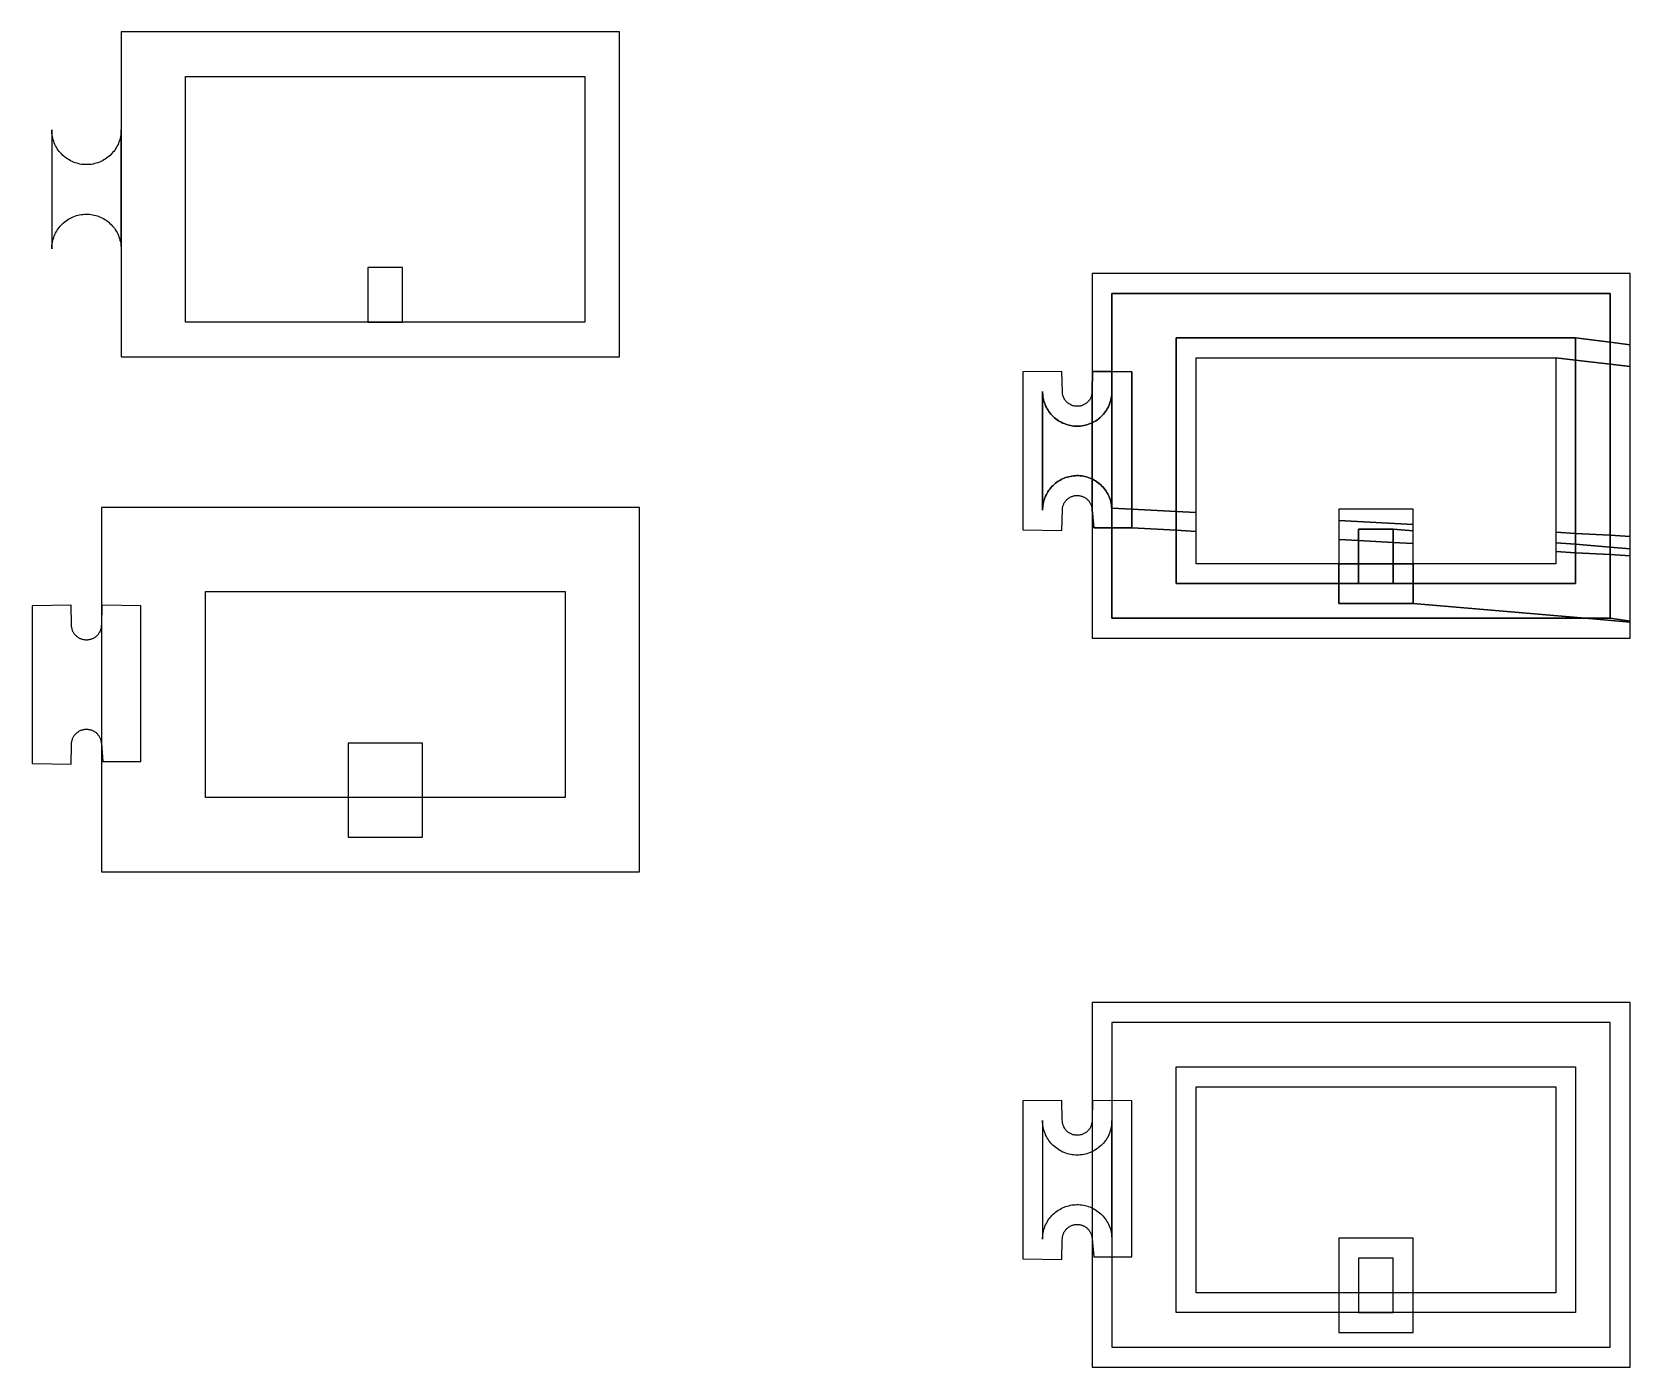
# Model space of a CAD drawing. Extents: x -591 to 1624, y -14 to 308.
# Drawn here: x -591.1 to -429.8, y -14.1 to 120.7 of the extents above; entities that cross this region are included whole.
import ezdxf

# ---------------------------------------------------------------- set-up
doc = ezdxf.new("R2010")
doc.units = 0
doc.layers.add('Default', color=7, linetype='Continuous')

msp = doc.modelspace()

# ---------------------------------------------------------------- linework, layer by layer
at = {"layer": 'Default'}
for p, q in [((-429.79, 96.3), (-484.09, 96.3)), ((-484.09, 96.3), (-484.09, 84.42)), ((-429.79, 89.11), (-429.79, 96.3)), ((-482.09, 86.4), (-482.09, 94.3)), ((-482.09, 94.3), (-431.79, 94.3)), ((-431.79, 94.3), (-482.09, 94.3)), ((-482.09, 94.3), (-482.09, 86.4)), ((-431.79, 94.3), (-431.79, 89.36)), ((-431.79, 89.36), (-431.79, 94.3)), ((-475.59, 72.28), (-475.59, 89.8)), ((-475.59, 89.8), (-435.29, 89.8)), ((-435.29, 89.8), (-475.59, 89.8)), ((-475.59, 89.8), (-475.59, 72.28)), ((-431.79, 89.36), (-435.29, 89.8)), ((-435.29, 89.8), (-435.29, 87.56)), ((-435.29, 89.8), (-431.79, 89.36)), ((-435.29, 87.56), (-435.29, 89.8)), ((-431.79, 89.36), (-429.79, 89.11)), ((-429.79, 89.11), (-431.79, 89.36)), ((-431.79, 89.36), (-431.79, 87.14)), ((-431.79, 87.14), (-431.79, 89.36)), ((-429.79, 86.91), (-429.79, 89.11)), ((-473.59, 72.17), (-473.59, 87.8)), ((-473.59, 87.8), (-437.29, 87.8)), ((-435.29, 87.56), (-437.29, 87.8)), ((-437.29, 87.8), (-437.29, 70.18)), ((-437.29, 87.8), (-435.29, 87.56)), ((-435.29, 87.56), (-431.79, 87.14)), ((-431.79, 87.14), (-435.29, 87.56)), ((-435.29, 87.56), (-435.29, 70.07)), ((-435.29, 70.07), (-435.29, 87.56)), ((-429.79, 86.91), (-431.79, 87.14)), ((-431.79, 87.14), (-431.79, 69.88)), ((-431.79, 87.14), (-429.79, 86.91)), ((-431.79, 69.88), (-431.79, 87.14)), ((-487.14, 86.42), (-491.09, 86.37)), ((-491.09, 86.37), (-491.09, 70.42)), ((-487.09, 84.33), (-487.14, 86.42)), ((-484.09, 84.42), (-484.05, 86.42)), ((-484.05, 86.42), (-484.09, 84.42)), ((-484.05, 86.42), (-482.09, 86.4)), ((-482.09, 86.4), (-484.05, 86.42)), ((-482.09, 84.4), (-482.09, 86.4)), ((-482.09, 86.4), (-480.09, 86.37)), ((-480.09, 86.37), (-482.09, 86.4)), ((-482.09, 86.4), (-482.09, 84.4)), ((-480.09, 86.37), (-480.09, 72.52)), ((-480.09, 72.52), (-480.09, 86.37)), ((-429.79, 69.77), (-429.79, 86.91)), ((-489.09, 72.4), (-489.09, 84.4)), ((-489.09, 84.4), (-489.09, 84.23)), ((-489.09, 84.23), (-489.09, 84.4)), ((-489.09, 84.4), (-489.09, 72.4)), ((-489.09, 84.23), (-489.08, 84.07)), ((-489.08, 84.07), (-489.09, 84.23)), ((-489.08, 84.07), (-489.06, 83.9)), ((-489.06, 83.9), (-489.08, 84.07)), ((-489.06, 83.9), (-489.03, 83.74)), ((-489.03, 83.74), (-489.06, 83.9)), ((-487.09, 84.26), (-487.09, 84.33)), ((-487.08, 84.18), (-487.09, 84.26)), ((-487.07, 84.11), (-487.08, 84.18)), ((-487.05, 84.04), (-487.07, 84.11)), ((-487.03, 83.98), (-487.05, 84.04)), ((-487.01, 83.91), (-487.03, 83.98)), ((-486.99, 83.84), (-487.01, 83.91)), ((-484.18, 83.91), (-484.2, 83.84)), ((-484.16, 83.98), (-484.18, 83.91)), ((-484.14, 84.04), (-484.16, 83.98)), ((-484.12, 84.11), (-484.14, 84.04)), ((-484.11, 84.18), (-484.12, 84.11)), ((-484.1, 84.26), (-484.11, 84.18)), ((-484.09, 84.42), (-484.1, 84.33)), ((-484.1, 84.33), (-484.1, 84.26)), ((-484.09, 84.42), (-484.09, 81.24)), ((-484.09, 81.24), (-484.09, 84.42)), ((-482.16, 83.74), (-482.13, 83.9)), ((-482.13, 83.9), (-482.16, 83.74)), ((-482.13, 83.9), (-482.11, 84.07)), ((-482.11, 84.07), (-482.13, 83.9)), ((-482.11, 84.07), (-482.1, 84.23)), ((-482.1, 84.23), (-482.11, 84.07)), ((-482.1, 84.23), (-482.09, 84.4)), ((-482.09, 84.4), (-482.1, 84.23)), ((-482.09, 84.4), (-482.09, 72.63)), ((-482.09, 72.63), (-482.09, 84.4)), ((-489.03, 83.74), (-489, 83.57)), ((-489, 83.57), (-489.03, 83.74)), ((-489, 83.57), (-488.95, 83.41)), ((-488.95, 83.41), (-489, 83.57)), ((-488.95, 83.41), (-488.9, 83.25)), ((-488.9, 83.25), (-488.95, 83.41)), ((-488.9, 83.25), (-488.84, 83.1)), ((-488.84, 83.1), (-488.9, 83.25)), ((-488.84, 83.1), (-488.78, 82.94)), ((-488.78, 82.94), (-488.84, 83.1)), ((-488.78, 82.94), (-488.71, 82.79)), ((-488.71, 82.79), (-488.78, 82.94)), ((-488.71, 82.79), (-488.63, 82.65)), ((-488.63, 82.65), (-488.71, 82.79)), ((-488.63, 82.65), (-488.54, 82.51)), ((-488.54, 82.51), (-488.63, 82.65)), ((-488.54, 82.51), (-488.45, 82.37)), ((-488.45, 82.37), (-488.54, 82.51)), ((-488.45, 82.37), (-488.35, 82.23)), ((-488.35, 82.23), (-488.45, 82.37)), ((-486.96, 83.77), (-486.99, 83.84)), ((-486.93, 83.71), (-486.96, 83.77)), ((-486.89, 83.65), (-486.93, 83.71)), ((-486.86, 83.59), (-486.89, 83.65)), ((-486.82, 83.53), (-486.86, 83.59)), ((-486.77, 83.47), (-486.82, 83.53)), ((-486.73, 83.42), (-486.77, 83.47)), ((-486.68, 83.36), (-486.73, 83.42)), ((-486.63, 83.31), (-486.68, 83.36)), ((-486.58, 83.26), (-486.63, 83.31)), ((-486.52, 83.22), (-486.58, 83.26)), ((-486.46, 83.18), (-486.52, 83.22)), ((-486.41, 83.14), (-486.46, 83.18)), ((-486.34, 83.1), (-486.41, 83.14)), ((-486.28, 83.07), (-486.34, 83.1)), ((-486.22, 83.03), (-486.28, 83.07)), ((-486.15, 83.01), (-486.22, 83.03)), ((-486.09, 82.98), (-486.15, 83.01)), ((-486.02, 82.96), (-486.09, 82.98)), ((-485.95, 82.94), (-486.02, 82.96)), ((-485.88, 82.93), (-485.95, 82.94)), ((-485.81, 82.91), (-485.88, 82.93)), ((-485.74, 82.91), (-485.81, 82.91)), ((-485.67, 82.9), (-485.74, 82.91)), ((-485.59, 82.9), (-485.67, 82.9)), ((-485.52, 82.9), (-485.59, 82.9)), ((-485.45, 82.91), (-485.52, 82.9)), ((-485.38, 82.91), (-485.45, 82.91)), ((-485.31, 82.93), (-485.38, 82.91)), ((-485.24, 82.94), (-485.31, 82.93)), ((-485.17, 82.96), (-485.24, 82.94)), ((-485.1, 82.98), (-485.17, 82.96)), ((-485.04, 83.01), (-485.1, 82.98)), ((-484.97, 83.03), (-485.04, 83.01)), ((-484.91, 83.07), (-484.97, 83.03)), ((-484.84, 83.1), (-484.91, 83.07)), ((-484.78, 83.14), (-484.84, 83.1)), ((-484.72, 83.18), (-484.78, 83.14)), ((-484.67, 83.22), (-484.72, 83.18)), ((-484.61, 83.26), (-484.67, 83.22)), ((-484.56, 83.31), (-484.61, 83.26)), ((-484.51, 83.36), (-484.56, 83.31)), ((-484.46, 83.42), (-484.51, 83.36)), ((-484.42, 83.47), (-484.46, 83.42)), ((-484.37, 83.53), (-484.42, 83.47)), ((-484.33, 83.59), (-484.37, 83.53)), ((-484.3, 83.65), (-484.33, 83.59)), ((-484.26, 83.71), (-484.3, 83.65)), ((-484.23, 83.77), (-484.26, 83.71)), ((-484.2, 83.84), (-484.23, 83.77)), ((-482.84, 82.23), (-482.74, 82.37)), ((-482.74, 82.37), (-482.84, 82.23)), ((-482.74, 82.37), (-482.65, 82.51)), ((-482.65, 82.51), (-482.74, 82.37)), ((-482.65, 82.51), (-482.56, 82.65)), ((-482.56, 82.65), (-482.65, 82.51)), ((-482.56, 82.65), (-482.48, 82.79)), ((-482.48, 82.79), (-482.56, 82.65)), ((-482.48, 82.79), (-482.41, 82.94)), ((-482.41, 82.94), (-482.48, 82.79)), ((-482.41, 82.94), (-482.35, 83.1)), ((-482.35, 83.1), (-482.41, 82.94)), ((-482.35, 83.1), (-482.29, 83.25)), ((-482.29, 83.25), (-482.35, 83.1)), ((-482.29, 83.25), (-482.24, 83.41)), ((-482.24, 83.41), (-482.29, 83.25)), ((-482.24, 83.41), (-482.19, 83.57)), ((-482.19, 83.57), (-482.24, 83.41)), ((-482.19, 83.57), (-482.16, 83.74)), ((-482.16, 83.74), (-482.19, 83.57)), ((-488.35, 82.23), (-488.24, 82.11)), ((-488.24, 82.11), (-488.35, 82.23)), ((-488.24, 82.11), (-488.13, 81.98)), ((-488.13, 81.98), (-488.24, 82.11)), ((-488.13, 81.98), (-488.01, 81.86)), ((-488.01, 81.86), (-488.13, 81.98)), ((-488.01, 81.86), (-487.89, 81.75)), ((-487.89, 81.75), (-488.01, 81.86)), ((-487.89, 81.75), (-487.76, 81.65)), ((-487.76, 81.65), (-487.89, 81.75)), ((-487.76, 81.65), (-487.62, 81.55)), ((-487.62, 81.55), (-487.76, 81.65)), ((-487.62, 81.55), (-487.49, 81.45)), ((-487.49, 81.45), (-487.62, 81.55)), ((-487.49, 81.45), (-487.34, 81.37)), ((-487.34, 81.37), (-487.49, 81.45)), ((-487.34, 81.37), (-487.2, 81.29)), ((-487.2, 81.29), (-487.34, 81.37)), ((-487.2, 81.29), (-487.05, 81.21)), ((-487.05, 81.21), (-487.2, 81.29)), ((-487.05, 81.21), (-486.9, 81.15)), ((-486.9, 81.15), (-487.05, 81.21)), ((-486.9, 81.15), (-486.74, 81.09)), ((-486.74, 81.09), (-486.9, 81.15)), ((-486.74, 81.09), (-486.58, 81.04)), ((-486.58, 81.04), (-486.74, 81.09)), ((-486.58, 81.04), (-486.42, 81)), ((-486.42, 81), (-486.58, 81.04)), ((-486.42, 81), (-486.26, 80.96)), ((-486.26, 80.96), (-486.42, 81)), ((-486.26, 80.96), (-486.09, 80.93)), ((-486.09, 80.93), (-486.26, 80.96)), ((-486.09, 80.93), (-485.93, 80.91)), ((-485.93, 80.91), (-486.09, 80.93)), ((-485.93, 80.91), (-485.76, 80.9)), ((-485.76, 80.9), (-485.93, 80.91)), ((-485.76, 80.9), (-485.59, 80.9)), ((-485.59, 80.9), (-485.76, 80.9)), ((-485.59, 80.9), (-485.43, 80.9)), ((-485.43, 80.9), (-485.59, 80.9)), ((-485.43, 80.9), (-485.26, 80.91)), ((-485.26, 80.91), (-485.43, 80.9)), ((-485.26, 80.91), (-485.1, 80.93)), ((-485.1, 80.93), (-485.26, 80.91)), ((-485.1, 80.93), (-484.93, 80.96)), ((-484.93, 80.96), (-485.1, 80.93)), ((-484.93, 80.96), (-484.77, 81)), ((-484.77, 81), (-484.93, 80.96)), ((-484.77, 81), (-484.61, 81.04)), ((-484.61, 81.04), (-484.77, 81)), ((-484.61, 81.04), (-484.45, 81.09)), ((-484.45, 81.09), (-484.61, 81.04)), ((-484.45, 81.09), (-484.29, 81.15)), ((-484.29, 81.15), (-484.45, 81.09)), ((-484.29, 81.15), (-484.14, 81.21)), ((-484.14, 81.21), (-484.29, 81.15)), ((-484.14, 81.21), (-484.09, 81.24)), ((-484.09, 81.24), (-484.14, 81.21)), ((-484.09, 81.24), (-483.99, 81.29)), ((-483.99, 81.29), (-484.09, 81.24)), ((-484.09, 81.24), (-484.09, 75.56)), ((-484.09, 75.56), (-484.09, 81.24)), ((-483.99, 81.29), (-483.84, 81.37)), ((-483.84, 81.37), (-483.99, 81.29)), ((-483.84, 81.37), (-483.7, 81.45)), ((-483.7, 81.45), (-483.84, 81.37)), ((-483.7, 81.45), (-483.56, 81.55)), ((-483.56, 81.55), (-483.7, 81.45)), ((-483.56, 81.55), (-483.43, 81.65)), ((-483.43, 81.65), (-483.56, 81.55)), ((-483.43, 81.65), (-483.3, 81.75)), ((-483.3, 81.75), (-483.43, 81.65)), ((-483.3, 81.75), (-483.18, 81.86)), ((-483.18, 81.86), (-483.3, 81.75)), ((-483.18, 81.86), (-483.06, 81.98)), ((-483.06, 81.98), (-483.18, 81.86)), ((-483.06, 81.98), (-482.95, 82.11)), ((-482.95, 82.11), (-483.06, 81.98)), ((-482.95, 82.11), (-482.84, 82.23)), ((-482.84, 82.23), (-482.95, 82.11)), ((-486.29, 75.83), (-486.45, 75.79)), ((-486.45, 75.79), (-486.29, 75.83)), ((-486.12, 75.86), (-486.29, 75.83)), ((-486.29, 75.83), (-486.12, 75.86)), ((-485.96, 75.88), (-486.12, 75.86)), ((-486.12, 75.86), (-485.96, 75.88)), ((-485.8, 75.89), (-485.96, 75.88)), ((-485.96, 75.88), (-485.8, 75.89)), ((-485.63, 75.9), (-485.8, 75.89)), ((-485.8, 75.89), (-485.63, 75.9)), ((-485.46, 75.9), (-485.63, 75.9)), ((-485.63, 75.9), (-485.46, 75.9)), ((-485.3, 75.89), (-485.46, 75.9)), ((-485.46, 75.9), (-485.3, 75.89)), ((-485.13, 75.87), (-485.3, 75.89)), ((-485.3, 75.89), (-485.13, 75.87)), ((-484.97, 75.84), (-485.13, 75.87)), ((-485.13, 75.87), (-484.97, 75.84)), ((-484.81, 75.81), (-484.97, 75.84)), ((-484.97, 75.84), (-484.81, 75.81)), ((-488.55, 74.28), (-488.63, 74.14)), ((-488.63, 74.14), (-488.55, 74.28)), ((-488.45, 74.42), (-488.55, 74.28)), ((-488.55, 74.28), (-488.45, 74.42)), ((-488.35, 74.55), (-488.45, 74.42)), ((-488.45, 74.42), (-488.35, 74.55)), ((-488.25, 74.68), (-488.35, 74.55)), ((-488.35, 74.55), (-488.25, 74.68)), ((-488.14, 74.8), (-488.25, 74.68)), ((-488.25, 74.68), (-488.14, 74.8)), ((-488.02, 74.92), (-488.14, 74.8)), ((-488.14, 74.8), (-488.02, 74.92)), ((-487.9, 75.03), (-488.02, 74.92)), ((-488.02, 74.92), (-487.9, 75.03)), ((-487.77, 75.14), (-487.9, 75.03)), ((-487.9, 75.03), (-487.77, 75.14)), ((-487.64, 75.24), (-487.77, 75.14)), ((-487.77, 75.14), (-487.64, 75.24)), ((-487.51, 75.33), (-487.64, 75.24)), ((-487.64, 75.24), (-487.51, 75.33)), ((-487.36, 75.42), (-487.51, 75.33)), ((-487.51, 75.33), (-487.36, 75.42)), ((-487.22, 75.5), (-487.36, 75.42)), ((-487.36, 75.42), (-487.22, 75.5)), ((-487.07, 75.57), (-487.22, 75.5)), ((-487.22, 75.5), (-487.07, 75.57)), ((-486.92, 75.64), (-487.07, 75.57)), ((-487.07, 75.57), (-486.92, 75.64)), ((-486.77, 75.7), (-486.92, 75.64)), ((-486.92, 75.64), (-486.77, 75.7)), ((-486.61, 75.75), (-486.77, 75.7)), ((-486.77, 75.7), (-486.61, 75.75)), ((-486.45, 75.79), (-486.61, 75.75)), ((-486.61, 75.75), (-486.45, 75.79)), ((-484.65, 75.77), (-484.81, 75.81)), ((-484.81, 75.81), (-484.65, 75.77)), ((-484.49, 75.72), (-484.65, 75.77)), ((-484.65, 75.77), (-484.49, 75.72)), ((-484.33, 75.66), (-484.49, 75.72)), ((-484.49, 75.72), (-484.33, 75.66)), ((-484.18, 75.6), (-484.33, 75.66)), ((-484.33, 75.66), (-484.18, 75.6)), ((-484.09, 75.56), (-484.18, 75.6)), ((-484.18, 75.6), (-484.09, 75.56)), ((-484.09, 72.46), (-484.09, 75.56)), ((-484.09, 75.56), (-484.09, 72.46)), ((-484.03, 75.53), (-484.09, 75.56)), ((-484.09, 75.56), (-484.03, 75.53)), ((-483.89, 75.45), (-484.03, 75.53)), ((-484.03, 75.53), (-483.89, 75.45)), ((-483.74, 75.37), (-483.89, 75.45)), ((-483.89, 75.45), (-483.74, 75.37)), ((-483.6, 75.28), (-483.74, 75.37)), ((-483.74, 75.37), (-483.6, 75.28)), ((-483.47, 75.18), (-483.6, 75.28)), ((-483.6, 75.28), (-483.47, 75.18)), ((-483.34, 75.08), (-483.47, 75.18)), ((-483.47, 75.18), (-483.34, 75.08)), ((-483.22, 74.97), (-483.34, 75.08)), ((-483.34, 75.08), (-483.22, 74.97)), ((-483.1, 74.85), (-483.22, 74.97)), ((-483.22, 74.97), (-483.1, 74.85)), ((-482.99, 74.73), (-483.1, 74.85)), ((-483.1, 74.85), (-482.99, 74.73)), ((-482.88, 74.6), (-482.99, 74.73)), ((-482.99, 74.73), (-482.88, 74.6)), ((-482.78, 74.47), (-482.88, 74.6)), ((-482.88, 74.6), (-482.78, 74.47)), ((-482.68, 74.34), (-482.78, 74.47)), ((-482.78, 74.47), (-482.68, 74.34)), ((-482.59, 74.2), (-482.68, 74.34)), ((-482.68, 74.34), (-482.59, 74.2)), ((-531.79, 72.7), (-582.09, 72.7)), ((-489.08, 72.73), (-489.09, 72.56)), ((-489.09, 72.56), (-489.08, 72.73)), ((-489.06, 72.89), (-489.08, 72.73)), ((-489.08, 72.73), (-489.06, 72.89)), ((-489.03, 73.06), (-489.06, 72.89)), ((-489.06, 72.89), (-489.03, 73.06)), ((-489, 73.22), (-489.03, 73.06)), ((-489.03, 73.06), (-489, 73.22)), ((-488.95, 73.38), (-489, 73.22)), ((-489, 73.22), (-488.95, 73.38)), ((-488.9, 73.54), (-488.95, 73.38)), ((-488.95, 73.38), (-488.9, 73.54)), ((-488.85, 73.69), (-488.9, 73.54)), ((-488.9, 73.54), (-488.85, 73.69)), ((-488.78, 73.84), (-488.85, 73.69)), ((-488.85, 73.69), (-488.78, 73.84)), ((-488.71, 73.99), (-488.78, 73.84)), ((-488.78, 73.84), (-488.71, 73.99)), ((-488.63, 74.14), (-488.71, 73.99)), ((-488.71, 73.99), (-488.63, 74.14)), ((-487.09, 72.54), (-487.08, 72.61)), ((-487.08, 72.61), (-487.07, 72.68)), ((-487.07, 72.68), (-487.05, 72.75)), ((-487.05, 72.75), (-487.03, 72.82)), ((-487.03, 72.82), (-487.01, 72.89)), ((-487.01, 72.89), (-486.99, 72.95)), ((-486.99, 72.95), (-486.96, 73.02)), ((-486.96, 73.02), (-486.93, 73.08)), ((-486.93, 73.08), (-486.9, 73.14)), ((-486.9, 73.14), (-486.86, 73.2)), ((-486.86, 73.2), (-486.82, 73.26)), ((-486.82, 73.26), (-486.78, 73.32)), ((-486.78, 73.32), (-486.73, 73.37)), ((-486.73, 73.37), (-486.68, 73.43)), ((-486.68, 73.43), (-486.63, 73.48)), ((-486.63, 73.48), (-486.58, 73.53)), ((-486.58, 73.53), (-486.53, 73.57)), ((-486.53, 73.57), (-486.47, 73.61)), ((-486.47, 73.61), (-486.41, 73.65)), ((-486.41, 73.65), (-486.35, 73.69)), ((-486.35, 73.69), (-486.29, 73.73)), ((-486.29, 73.73), (-486.23, 73.76)), ((-486.23, 73.76), (-486.16, 73.79)), ((-486.16, 73.79), (-486.1, 73.81)), ((-486.1, 73.81), (-486.03, 73.83)), ((-486.03, 73.83), (-485.96, 73.85)), ((-485.96, 73.85), (-485.89, 73.87)), ((-485.89, 73.87), (-485.82, 73.88)), ((-485.82, 73.88), (-485.75, 73.89)), ((-485.75, 73.89), (-485.68, 73.89)), ((-485.68, 73.89), (-485.61, 73.9)), ((-485.61, 73.9), (-485.54, 73.9)), ((-485.54, 73.9), (-485.47, 73.89)), ((-485.47, 73.89), (-485.4, 73.88)), ((-485.4, 73.88), (-485.33, 73.87)), ((-485.33, 73.87), (-485.26, 73.86)), ((-485.26, 73.86), (-485.19, 73.84)), ((-485.19, 73.84), (-485.12, 73.82)), ((-485.12, 73.82), (-485.05, 73.8)), ((-485.05, 73.8), (-484.99, 73.77)), ((-484.99, 73.77), (-484.92, 73.74)), ((-484.92, 73.74), (-484.86, 73.71)), ((-484.86, 73.71), (-484.8, 73.67)), ((-484.8, 73.67), (-484.74, 73.63)), ((-484.74, 73.63), (-484.68, 73.59)), ((-484.68, 73.59), (-484.63, 73.55)), ((-484.63, 73.55), (-484.58, 73.5)), ((-484.58, 73.5), (-484.53, 73.45)), ((-484.53, 73.45), (-484.48, 73.4)), ((-484.48, 73.4), (-484.43, 73.34)), ((-484.43, 73.34), (-484.39, 73.29)), ((-484.39, 73.29), (-484.35, 73.23)), ((-484.35, 73.23), (-484.31, 73.17)), ((-484.31, 73.17), (-484.27, 73.11)), ((-484.27, 73.11), (-484.24, 73.04)), ((-484.24, 73.04), (-484.21, 72.98)), ((-484.21, 72.98), (-484.19, 72.91)), ((-484.19, 72.91), (-484.16, 72.85)), ((-484.16, 72.85), (-484.14, 72.78)), ((-484.14, 72.78), (-484.13, 72.71)), ((-484.13, 72.71), (-484.11, 72.64)), ((-484.11, 72.64), (-484.11, 72.57)), ((-482.51, 74.05), (-482.59, 74.2)), ((-482.59, 74.2), (-482.51, 74.05)), ((-482.44, 73.91), (-482.51, 74.05)), ((-482.51, 74.05), (-482.44, 73.91)), ((-482.37, 73.76), (-482.44, 73.91)), ((-482.44, 73.91), (-482.37, 73.76)), ((-482.31, 73.6), (-482.37, 73.76)), ((-482.37, 73.76), (-482.31, 73.6)), ((-482.25, 73.44), (-482.31, 73.6)), ((-482.31, 73.6), (-482.25, 73.44)), ((-482.21, 73.29), (-482.25, 73.44)), ((-482.25, 73.44), (-482.21, 73.29)), ((-482.17, 73.12), (-482.21, 73.29)), ((-482.21, 73.29), (-482.17, 73.12)), ((-482.14, 72.96), (-482.17, 73.12)), ((-482.17, 73.12), (-482.14, 72.96)), ((-482.12, 72.8), (-482.14, 72.96)), ((-482.14, 72.96), (-482.12, 72.8)), ((-482.1, 72.63), (-482.12, 72.8)), ((-482.12, 72.8), (-482.1, 72.63)), ((-482.09, 72.63), (-482.1, 72.63)), ((-482.1, 72.63), (-482.09, 72.63)), ((-482.09, 70.63), (-482.09, 72.63)), ((-482.09, 72.63), (-480.09, 72.52)), ((-480.09, 72.52), (-482.09, 72.63)), ((-482.09, 72.63), (-482.09, 70.63)), ((-489.09, 72.56), (-489.09, 72.4)), ((-489.09, 72.4), (-489.09, 72.56)), ((-487.14, 70.37), (-487.09, 72.47)), ((-487.09, 72.47), (-487.09, 72.54)), ((-484.11, 72.57), (-484.09, 72.46)), ((-484.09, 72.46), (-483.93, 70.63)), ((-483.93, 70.63), (-484.09, 72.46)), ((-484.09, 72.46), (-484.09, 59.5)), ((-480.09, 72.52), (-475.59, 72.28)), ((-480.09, 70.63), (-480.09, 72.52)), ((-475.59, 72.28), (-480.09, 72.52)), ((-480.09, 72.52), (-480.09, 70.63)), ((-475.59, 72.28), (-473.59, 72.17)), ((-473.59, 72.17), (-475.59, 72.28)), ((-475.59, 72.28), (-475.59, 70.38)), ((-475.59, 70.38), (-475.59, 72.28)), ((-473.59, 70.27), (-473.59, 72.17)), ((-451.69, 72.5), (-459.19, 72.5)), ((-459.19, 72.5), (-459.19, 71.38)), ((-451.69, 70.97), (-459.19, 71.38)), ((-459.19, 71.38), (-459.19, 69.46)), ((-459.19, 71.38), (-451.69, 70.97)), ((-459.19, 71.38), (-459.19, 71.38)), ((-451.69, 70.97), (-451.69, 72.5)), ((-584.09, 70.7), (-584.09, 37.9)), ((-529.79, 37.9), (-529.79, 70.7)), ((-491.09, 70.42), (-487.14, 70.37)), ((-483.93, 70.63), (-482.09, 70.63)), ((-482.09, 70.63), (-483.93, 70.63)), ((-482.09, 61.5), (-482.09, 70.63)), ((-482.09, 70.63), (-480.09, 70.63)), ((-480.09, 70.63), (-482.09, 70.63)), ((-482.09, 70.63), (-482.09, 61.5)), ((-475.59, 70.38), (-480.09, 70.63)), ((-480.09, 70.63), (-475.59, 70.38)), ((-475.59, 65), (-475.59, 70.38)), ((-475.59, 70.38), (-473.59, 70.27)), ((-473.59, 70.27), (-475.59, 70.38)), ((-475.59, 70.38), (-475.59, 65)), ((-473.59, 67), (-473.59, 70.27)), ((-459.19, 69.46), (-459.19, 67)), ((-457.19, 69.35), (-459.19, 69.46)), ((-459.19, 69.46), (-459.19, 69.46)), ((-459.19, 69.46), (-457.19, 69.35)), ((-457.19, 69.35), (-457.19, 70.5)), ((-457.19, 70.5), (-453.69, 70.5)), ((-457.19, 70.5), (-457.19, 69.35)), ((-453.69, 70.5), (-457.19, 70.5)), ((-451.69, 70.33), (-453.69, 70.5)), ((-453.69, 70.5), (-453.69, 69.15)), ((-453.69, 70.5), (-451.69, 70.33)), ((-453.69, 70.5), (-453.69, 70.5)), ((-453.69, 69.15), (-453.69, 70.5)), ((-451.69, 70.33), (-451.69, 70.97)), ((-451.69, 69.04), (-451.69, 70.33)), ((-437.29, 70.18), (-435.29, 70.07)), ((-435.29, 70.07), (-437.29, 70.18)), ((-437.29, 70.18), (-437.29, 69.13)), ((-431.79, 69.88), (-435.29, 70.07)), ((-435.29, 70.07), (-435.29, 68.97)), ((-435.29, 70.07), (-431.79, 69.88)), ((-435.29, 68.97), (-435.29, 70.07)), ((-429.79, 69.77), (-431.79, 69.88)), ((-431.79, 69.88), (-431.79, 68.68)), ((-431.79, 69.88), (-429.79, 69.77)), ((-431.79, 68.68), (-431.79, 69.88)), ((-429.79, 68.51), (-429.79, 69.77)), ((-457.19, 67), (-457.19, 69.35)), ((-457.19, 69.35), (-457.19, 67)), ((-453.69, 69.15), (-457.19, 69.35)), ((-457.19, 69.35), (-457.19, 69.35)), ((-457.19, 69.35), (-453.69, 69.15)), ((-453.69, 67), (-453.69, 69.15)), ((-453.69, 69.15), (-453.69, 67)), ((-451.69, 69.04), (-453.69, 69.15)), ((-453.69, 69.15), (-453.69, 69.15)), ((-453.69, 69.15), (-451.69, 69.04)), ((-451.69, 67), (-451.69, 69.04)), ((-451.69, 69.04), (-451.69, 69.04)), ((-435.29, 68.97), (-437.29, 69.13)), ((-437.29, 69.13), (-437.29, 68.23)), ((-437.29, 69.13), (-435.29, 68.97)), ((-435.29, 68.12), (-437.29, 68.23)), ((-437.29, 68.23), (-437.29, 67)), ((-437.29, 68.23), (-435.29, 68.12)), ((-431.79, 68.68), (-435.29, 68.97)), ((-435.29, 68.97), (-435.29, 68.12)), ((-435.29, 68.97), (-431.79, 68.68)), ((-435.29, 68.12), (-435.29, 68.97)), ((-431.79, 67.93), (-435.29, 68.12)), ((-435.29, 68.12), (-435.29, 65)), ((-435.29, 68.12), (-431.79, 67.93)), ((-435.29, 65), (-435.29, 68.12)), ((-429.79, 68.51), (-431.79, 68.68)), ((-431.79, 68.68), (-431.79, 67.93)), ((-431.79, 68.68), (-429.79, 68.51)), ((-431.79, 67.93), (-431.79, 68.68)), ((-429.79, 67.81), (-431.79, 67.93)), ((-431.79, 67.93), (-431.79, 61.5)), ((-431.79, 67.93), (-429.79, 67.81)), ((-431.79, 61.5), (-431.79, 67.93)), ((-429.79, 67.81), (-429.79, 68.51)), ((-429.79, 61.22), (-429.79, 67.81)), ((-459.19, 67), (-473.59, 67)), ((-459.19, 65), (-459.19, 67)), ((-459.19, 67), (-459.19, 65)), ((-457.19, 67), (-459.19, 67)), ((-459.19, 67), (-459.19, 67)), ((-459.19, 67), (-457.19, 67)), ((-457.19, 65), (-457.19, 67)), ((-457.19, 67), (-453.69, 67)), ((-453.69, 67), (-457.19, 67)), ((-457.19, 67), (-457.19, 65)), ((-451.69, 67), (-453.69, 67)), ((-453.69, 67), (-453.69, 65)), ((-453.69, 65), (-453.69, 67)), ((-453.69, 67), (-453.69, 67)), ((-453.69, 67), (-451.69, 67)), ((-451.69, 65), (-451.69, 67)), ((-451.69, 67), (-451.69, 65)), ((-437.29, 67), (-451.69, 67)), ((-451.69, 67), (-451.69, 67)), ((-459.19, 65), (-475.59, 65)), ((-475.59, 65), (-459.19, 65)), ((-459.19, 63), (-459.19, 65)), ((-459.19, 65), (-457.19, 65)), ((-457.19, 65), (-459.19, 65)), ((-459.19, 65), (-459.19, 63)), ((-453.69, 65), (-457.19, 65)), ((-457.19, 65), (-453.69, 65)), ((-451.69, 65), (-453.69, 65)), ((-453.69, 65), (-451.69, 65)), ((-453.69, 65), (-453.69, 65)), ((-435.29, 65), (-451.69, 65)), ((-451.69, 65), (-451.69, 63)), ((-451.69, 63), (-451.69, 65)), ((-451.69, 65), (-435.29, 65)), ((-573.59, 43.4), (-573.59, 64.2)), ((-573.59, 64.2), (-537.29, 64.2)), ((-537.29, 64.2), (-537.29, 43.4)), ((-451.69, 63), (-459.19, 63)), ((-459.19, 63), (-451.69, 63)), ((-434.32, 61.5), (-451.69, 63)), ((-451.69, 63), (-434.32, 61.5)), ((-451.69, 63), (-451.69, 63)), ((-434.32, 61.5), (-482.09, 61.5)), ((-482.09, 61.5), (-434.32, 61.5)), ((-429.79, 61.11), (-434.32, 61.5)), ((-434.32, 61.5), (-429.79, 61.11)), ((-431.79, 61.5), (-434.32, 61.5)), ((-434.32, 61.5), (-431.79, 61.5)), ((-429.79, 61.22), (-431.79, 61.5)), ((-431.79, 61.5), (-429.79, 61.22)), ((-591.09, 60.8), (-591.09, 48.8)), ((-587.09, 60.73), (-587.1, 60.85)), ((-587.09, 60.66), (-587.09, 60.73)), ((-587.08, 60.58), (-587.09, 60.66)), ((-587.07, 60.51), (-587.08, 60.58)), ((-587.05, 60.44), (-587.07, 60.51)), ((-587.03, 60.38), (-587.05, 60.44)), ((-587.01, 60.31), (-587.03, 60.38)), ((-586.99, 60.24), (-587.01, 60.31)), ((-586.96, 60.17), (-586.99, 60.24)), ((-586.93, 60.11), (-586.96, 60.17)), ((-586.89, 60.05), (-586.93, 60.11)), ((-586.86, 59.99), (-586.89, 60.05)), ((-586.82, 59.93), (-586.86, 59.99)), ((-586.77, 59.87), (-586.82, 59.93)), ((-586.73, 59.82), (-586.77, 59.87)), ((-586.68, 59.76), (-586.73, 59.82)), ((-586.63, 59.71), (-586.68, 59.76)), ((-586.58, 59.66), (-586.63, 59.71)), ((-584.56, 59.71), (-584.61, 59.66)), ((-584.51, 59.76), (-584.56, 59.71)), ((-584.46, 59.82), (-584.51, 59.76)), ((-584.42, 59.87), (-584.46, 59.82)), ((-584.37, 59.93), (-584.42, 59.87)), ((-584.33, 59.99), (-584.37, 59.93)), ((-584.3, 60.05), (-584.33, 59.99)), ((-584.26, 60.11), (-584.3, 60.05)), ((-584.23, 60.17), (-584.26, 60.11)), ((-584.2, 60.24), (-584.23, 60.17)), ((-584.18, 60.31), (-584.2, 60.24)), ((-584.16, 60.38), (-584.18, 60.31)), ((-584.14, 60.44), (-584.16, 60.38)), ((-584.12, 60.51), (-584.14, 60.44)), ((-584.11, 60.58), (-584.12, 60.51)), ((-584.1, 60.66), (-584.11, 60.58)), ((-584.09, 60.85), (-584.1, 60.73)), ((-584.1, 60.73), (-584.1, 60.66)), ((-580.09, 49.03), (-580.09, 60.8)), ((-429.79, 61.11), (-429.79, 61.22)), ((-429.79, 59.5), (-429.79, 61.11)), ((-586.52, 59.62), (-586.58, 59.66)), ((-586.46, 59.58), (-586.52, 59.62)), ((-586.41, 59.54), (-586.46, 59.58)), ((-586.34, 59.5), (-586.41, 59.54)), ((-586.28, 59.47), (-586.34, 59.5)), ((-586.22, 59.43), (-586.28, 59.47)), ((-586.15, 59.41), (-586.22, 59.43)), ((-586.09, 59.38), (-586.15, 59.41)), ((-586.02, 59.36), (-586.09, 59.38)), ((-585.95, 59.34), (-586.02, 59.36)), ((-585.88, 59.33), (-585.95, 59.34)), ((-585.81, 59.31), (-585.88, 59.33)), ((-585.74, 59.31), (-585.81, 59.31)), ((-585.67, 59.3), (-585.74, 59.31)), ((-585.59, 59.3), (-585.67, 59.3)), ((-585.52, 59.3), (-585.59, 59.3)), ((-585.45, 59.31), (-585.52, 59.3)), ((-585.38, 59.31), (-585.45, 59.31)), ((-585.31, 59.33), (-585.38, 59.31)), ((-585.24, 59.34), (-585.31, 59.33)), ((-585.17, 59.36), (-585.24, 59.34)), ((-585.1, 59.38), (-585.17, 59.36)), ((-585.04, 59.41), (-585.1, 59.38)), ((-584.97, 59.43), (-585.04, 59.41)), ((-584.91, 59.47), (-584.97, 59.43)), ((-584.84, 59.5), (-584.91, 59.47)), ((-584.78, 59.54), (-584.84, 59.5)), ((-584.72, 59.58), (-584.78, 59.54)), ((-584.67, 59.62), (-584.72, 59.58)), ((-584.61, 59.66), (-584.67, 59.62)), ((-484.09, 59.5), (-429.79, 59.5)), ((-586.53, 49.97), (-586.47, 50.01)), ((-586.47, 50.01), (-586.41, 50.05)), ((-586.41, 50.05), (-586.35, 50.09)), ((-586.35, 50.09), (-586.29, 50.13)), ((-586.29, 50.13), (-586.23, 50.16)), ((-586.23, 50.16), (-586.16, 50.19)), ((-586.16, 50.19), (-586.1, 50.21)), ((-586.1, 50.21), (-586.03, 50.23)), ((-586.03, 50.23), (-585.96, 50.25)), ((-585.96, 50.25), (-585.89, 50.27)), ((-585.89, 50.27), (-585.82, 50.28)), ((-585.82, 50.28), (-585.75, 50.29)), ((-585.75, 50.29), (-585.68, 50.29)), ((-585.68, 50.29), (-585.61, 50.3)), ((-585.61, 50.3), (-585.54, 50.3)), ((-585.54, 50.3), (-585.47, 50.29)), ((-585.47, 50.29), (-585.4, 50.28)), ((-585.4, 50.28), (-585.33, 50.27)), ((-585.33, 50.27), (-585.26, 50.26)), ((-585.26, 50.26), (-585.19, 50.24)), ((-585.19, 50.24), (-585.12, 50.22)), ((-585.12, 50.22), (-585.05, 50.2)), ((-585.05, 50.2), (-584.99, 50.17)), ((-584.99, 50.17), (-584.92, 50.14)), ((-584.92, 50.14), (-584.86, 50.11)), ((-584.86, 50.11), (-584.8, 50.07)), ((-584.8, 50.07), (-584.74, 50.03)), ((-584.74, 50.03), (-584.68, 49.99)), ((-587.1, 48.75), (-587.09, 48.87)), ((-587.09, 48.94), (-587.08, 49.01)), ((-587.09, 48.87), (-587.09, 48.94)), ((-587.08, 49.01), (-587.07, 49.08)), ((-587.07, 49.08), (-587.05, 49.15)), ((-587.05, 49.15), (-587.03, 49.22)), ((-587.03, 49.22), (-587.01, 49.29)), ((-587.01, 49.29), (-586.99, 49.35)), ((-586.99, 49.35), (-586.96, 49.42)), ((-586.96, 49.42), (-586.93, 49.48)), ((-586.93, 49.48), (-586.9, 49.54)), ((-586.9, 49.54), (-586.86, 49.6)), ((-586.86, 49.6), (-586.82, 49.66)), ((-586.82, 49.66), (-586.78, 49.72)), ((-586.78, 49.72), (-586.73, 49.77)), ((-586.73, 49.77), (-586.68, 49.83)), ((-586.68, 49.83), (-586.63, 49.88)), ((-586.63, 49.88), (-586.58, 49.93)), ((-586.58, 49.93), (-586.53, 49.97)), ((-584.68, 49.99), (-584.63, 49.95)), ((-584.63, 49.95), (-584.58, 49.9)), ((-584.58, 49.9), (-584.53, 49.85)), ((-584.53, 49.85), (-584.48, 49.8)), ((-584.48, 49.8), (-584.43, 49.74)), ((-584.43, 49.74), (-584.39, 49.69)), ((-584.39, 49.69), (-584.35, 49.63)), ((-584.35, 49.63), (-584.31, 49.57)), ((-584.31, 49.57), (-584.27, 49.51)), ((-584.27, 49.51), (-584.24, 49.44)), ((-584.24, 49.44), (-584.21, 49.38)), ((-584.21, 49.38), (-584.19, 49.31)), ((-584.19, 49.31), (-584.16, 49.25)), ((-584.16, 49.25), (-584.14, 49.18)), ((-584.14, 49.18), (-584.13, 49.11)), ((-584.13, 49.11), (-584.11, 49.04)), ((-584.11, 49.04), (-584.11, 48.97)), ((-584.11, 48.97), (-584.09, 48.85)), ((-553.69, 48.9), (-557.19, 48.9)), ((-582.1, 47.03), (-582.09, 47.03)), ((-559.19, 46.9), (-559.19, 41.4)), ((-551.69, 41.4), (-551.69, 46.9)), ((-537.29, 43.4), (-573.59, 43.4)), ((-557.19, 39.4), (-553.69, 39.4)), ((-582.09, 35.9), (-531.79, 35.9)), ((-431.79, 22.7), (-482.09, 22.7)), ((-484.09, 20.7), (-484.09, -12.1)), ((-429.79, -12.1), (-429.79, 20.7)), ((-473.59, -6.6), (-473.59, 14.2)), ((-473.59, 14.2), (-437.29, 14.2)), ((-437.29, 14.2), (-437.29, -6.6)), ((-491.09, 10.8), (-491.09, -1.2)), ((-487.09, 10.73), (-487.1, 10.85)), ((-487.09, 10.66), (-487.09, 10.73)), ((-487.08, 10.58), (-487.09, 10.66)), ((-487.07, 10.51), (-487.08, 10.58)), ((-487.05, 10.44), (-487.07, 10.51)), ((-487.03, 10.38), (-487.05, 10.44)), ((-487.01, 10.31), (-487.03, 10.38)), ((-486.99, 10.24), (-487.01, 10.31)), ((-486.96, 10.17), (-486.99, 10.24)), ((-486.93, 10.11), (-486.96, 10.17)), ((-486.89, 10.05), (-486.93, 10.11)), ((-486.86, 9.99), (-486.89, 10.05)), ((-486.82, 9.93), (-486.86, 9.99)), ((-486.77, 9.87), (-486.82, 9.93)), ((-486.73, 9.82), (-486.77, 9.87)), ((-486.68, 9.76), (-486.73, 9.82)), ((-486.63, 9.71), (-486.68, 9.76)), ((-486.58, 9.66), (-486.63, 9.71)), ((-484.56, 9.71), (-484.61, 9.66)), ((-484.51, 9.76), (-484.56, 9.71)), ((-484.46, 9.82), (-484.51, 9.76)), ((-484.42, 9.87), (-484.46, 9.82)), ((-484.37, 9.93), (-484.42, 9.87)), ((-484.33, 9.99), (-484.37, 9.93)), ((-484.3, 10.05), (-484.33, 9.99)), ((-484.26, 10.11), (-484.3, 10.05)), ((-484.23, 10.17), (-484.26, 10.11)), ((-484.2, 10.24), (-484.23, 10.17)), ((-484.18, 10.31), (-484.2, 10.24)), ((-484.16, 10.38), (-484.18, 10.31)), ((-484.14, 10.44), (-484.16, 10.38)), ((-484.12, 10.51), (-484.14, 10.44)), ((-484.11, 10.58), (-484.12, 10.51)), ((-484.1, 10.66), (-484.11, 10.58)), ((-484.09, 10.85), (-484.1, 10.73)), ((-484.1, 10.73), (-484.1, 10.66)), ((-480.09, -0.97), (-480.09, 10.8)), ((-486.52, 9.62), (-486.58, 9.66)), ((-486.46, 9.58), (-486.52, 9.62)), ((-486.41, 9.54), (-486.46, 9.58)), ((-486.34, 9.5), (-486.41, 9.54)), ((-486.28, 9.47), (-486.34, 9.5)), ((-486.22, 9.43), (-486.28, 9.47)), ((-486.15, 9.41), (-486.22, 9.43)), ((-486.09, 9.38), (-486.15, 9.41)), ((-486.02, 9.36), (-486.09, 9.38)), ((-485.95, 9.34), (-486.02, 9.36)), ((-485.88, 9.33), (-485.95, 9.34)), ((-485.81, 9.31), (-485.88, 9.33)), ((-485.74, 9.31), (-485.81, 9.31)), ((-485.67, 9.3), (-485.74, 9.31)), ((-485.59, 9.3), (-485.67, 9.3)), ((-485.52, 9.3), (-485.59, 9.3)), ((-485.45, 9.31), (-485.52, 9.3)), ((-485.38, 9.31), (-485.45, 9.31)), ((-485.31, 9.33), (-485.38, 9.31)), ((-485.24, 9.34), (-485.31, 9.33)), ((-485.17, 9.36), (-485.24, 9.34)), ((-485.1, 9.38), (-485.17, 9.36)), ((-485.04, 9.41), (-485.1, 9.38)), ((-484.97, 9.43), (-485.04, 9.41)), ((-484.91, 9.47), (-484.97, 9.43)), ((-484.84, 9.5), (-484.91, 9.47)), ((-484.78, 9.54), (-484.84, 9.5)), ((-484.72, 9.58), (-484.78, 9.54)), ((-484.67, 9.62), (-484.72, 9.58)), ((-484.61, 9.66), (-484.67, 9.62)), ((-486.53, -0.03), (-486.47, 0.01)), ((-486.47, 0.01), (-486.41, 0.05)), ((-486.41, 0.05), (-486.35, 0.09)), ((-486.35, 0.09), (-486.29, 0.13)), ((-486.29, 0.13), (-486.23, 0.16)), ((-486.23, 0.16), (-486.16, 0.19)), ((-486.16, 0.19), (-486.1, 0.21)), ((-486.1, 0.21), (-486.03, 0.23)), ((-486.03, 0.23), (-485.96, 0.25)), ((-485.96, 0.25), (-485.89, 0.27)), ((-485.89, 0.27), (-485.82, 0.28)), ((-485.82, 0.28), (-485.75, 0.29)), ((-485.75, 0.29), (-485.68, 0.29)), ((-485.68, 0.29), (-485.61, 0.3)), ((-485.61, 0.3), (-485.54, 0.3)), ((-485.54, 0.3), (-485.47, 0.29)), ((-485.47, 0.29), (-485.4, 0.28)), ((-485.4, 0.28), (-485.33, 0.27)), ((-485.33, 0.27), (-485.26, 0.26)), ((-485.26, 0.26), (-485.19, 0.24)), ((-485.19, 0.24), (-485.12, 0.22)), ((-485.12, 0.22), (-485.05, 0.2)), ((-485.05, 0.2), (-484.99, 0.17)), ((-484.99, 0.17), (-484.92, 0.14)), ((-484.92, 0.14), (-484.86, 0.11)), ((-484.86, 0.11), (-484.8, 0.07)), ((-484.8, 0.07), (-484.74, 0.03)), ((-484.74, 0.03), (-484.68, -0.01)), ((-487.1, -1.25), (-487.09, -1.13)), ((-487.09, -1.06), (-487.08, -0.99)), ((-487.09, -1.13), (-487.09, -1.06)), ((-487.08, -0.99), (-487.07, -0.92)), ((-487.07, -0.92), (-487.05, -0.85)), ((-487.05, -0.85), (-487.03, -0.78)), ((-487.03, -0.78), (-487.01, -0.71)), ((-487.01, -0.71), (-486.99, -0.65)), ((-486.99, -0.65), (-486.96, -0.58)), ((-486.96, -0.58), (-486.93, -0.52)), ((-486.93, -0.52), (-486.9, -0.46)), ((-486.9, -0.46), (-486.86, -0.4)), ((-486.86, -0.4), (-486.82, -0.34)), ((-486.82, -0.34), (-486.78, -0.28)), ((-486.78, -0.28), (-486.73, -0.23)), ((-486.73, -0.23), (-486.68, -0.17)), ((-486.68, -0.17), (-486.63, -0.12)), ((-486.63, -0.12), (-486.58, -0.07)), ((-486.58, -0.07), (-486.53, -0.03)), ((-484.68, -0.01), (-484.63, -0.05)), ((-484.63, -0.05), (-484.58, -0.1)), ((-484.58, -0.1), (-484.53, -0.15)), ((-484.53, -0.15), (-484.48, -0.2)), ((-484.48, -0.2), (-484.43, -0.26)), ((-484.43, -0.26), (-484.39, -0.31)), ((-484.39, -0.31), (-484.35, -0.37)), ((-484.35, -0.37), (-484.31, -0.43)), ((-484.31, -0.43), (-484.27, -0.49)), ((-484.27, -0.49), (-484.24, -0.56)), ((-484.24, -0.56), (-484.21, -0.62)), ((-484.21, -0.62), (-484.19, -0.69)), ((-484.19, -0.69), (-484.16, -0.75)), ((-484.16, -0.75), (-484.14, -0.82)), ((-484.14, -0.82), (-484.13, -0.89)), ((-484.13, -0.89), (-484.11, -0.96)), ((-484.11, -0.96), (-484.11, -1.03)), ((-484.11, -1.03), (-484.09, -1.15)), ((-453.69, -1.1), (-457.19, -1.1)), ((-482.1, -2.97), (-482.09, -2.97)), ((-459.19, -3.1), (-459.19, -8.6)), ((-451.69, -8.6), (-451.69, -3.1)), ((-437.29, -6.6), (-473.59, -6.6)), ((-457.19, -10.6), (-453.69, -10.6)), ((-482.09, -14.1), (-431.79, -14.1))]:
    msp.add_line(p, q, dxfattribs=at)
for points in [[(-582.09, 87.9), (-531.79, 87.9), (-531.79, 120.7), (-582.09, 120.7)], [(-575.59, 91.4), (-575.59, 116.2), (-535.29, 116.2), (-535.29, 91.4)], [(-582.09, 99.03), (-582.09, 110.8), (-582.1, 110.63), (-582.11, 110.47), (-582.13, 110.3), (-582.16, 110.14), (-582.19, 109.97), (-582.24, 109.81), (-582.29, 109.65), (-582.35, 109.5), (-582.41, 109.34), (-582.48, 109.19), (-582.56, 109.05), (-582.65, 108.91), (-582.74, 108.77), (-582.84, 108.63), (-582.95, 108.51), (-583.06, 108.38), (-583.18, 108.26), (-583.3, 108.15), (-583.43, 108.05), (-583.56, 107.95), (-583.7, 107.85), (-583.84, 107.77), (-583.99, 107.69), (-584.14, 107.61), (-584.29, 107.55), (-584.45, 107.49), (-584.61, 107.44), (-584.77, 107.4), (-584.93, 107.36), (-585.1, 107.33), (-585.26, 107.31), (-585.43, 107.3), (-585.59, 107.3), (-585.76, 107.3), (-585.93, 107.31), (-586.09, 107.33), (-586.26, 107.36), (-586.42, 107.4), (-586.58, 107.44), (-586.74, 107.49), (-586.9, 107.55), (-587.05, 107.61), (-587.2, 107.69), (-587.34, 107.77), (-587.49, 107.85), (-587.62, 107.95), (-587.76, 108.05), (-587.89, 108.15), (-588.01, 108.26), (-588.13, 108.38), (-588.24, 108.51), (-588.35, 108.63), (-588.45, 108.77), (-588.54, 108.91), (-588.63, 109.05), (-588.71, 109.19), (-588.78, 109.34), (-588.84, 109.5), (-588.9, 109.65), (-588.95, 109.81), (-589, 109.97), (-589.03, 110.14), (-589.06, 110.3), (-589.08, 110.47), (-589.09, 110.63), (-589.09, 110.8), (-589.09, 98.8), (-589.09, 98.96), (-589.08, 99.13), (-589.06, 99.29), (-589.03, 99.46), (-589, 99.62), (-588.95, 99.78), (-588.9, 99.94), (-588.85, 100.09), (-588.78, 100.24), (-588.71, 100.39), (-588.63, 100.54), (-588.55, 100.68), (-588.45, 100.82), (-588.35, 100.95), (-588.25, 101.08), (-588.14, 101.2), (-588.02, 101.32), (-587.9, 101.43), (-587.77, 101.54), (-587.64, 101.64), (-587.51, 101.73), (-587.36, 101.82), (-587.22, 101.9), (-587.07, 101.97), (-586.92, 102.04), (-586.77, 102.1), (-586.61, 102.15), (-586.45, 102.19), (-586.29, 102.23), (-586.12, 102.26), (-585.96, 102.28), (-585.8, 102.29), (-585.63, 102.3), (-585.46, 102.3), (-585.3, 102.29), (-585.13, 102.27), (-584.97, 102.24), (-584.81, 102.21), (-584.65, 102.17), (-584.49, 102.12), (-584.33, 102.06), (-584.18, 102), (-584.03, 101.93), (-583.89, 101.85), (-583.74, 101.77), (-583.6, 101.68), (-583.47, 101.58), (-583.34, 101.48), (-583.22, 101.37), (-583.1, 101.25), (-582.99, 101.13), (-582.88, 101), (-582.78, 100.87), (-582.68, 100.74), (-582.59, 100.6), (-582.51, 100.45), (-582.44, 100.31), (-582.37, 100.16), (-582.31, 100), (-582.25, 99.84), (-582.21, 99.69), (-582.17, 99.52), (-582.14, 99.36), (-582.12, 99.2), (-582.1, 99.03)], [(-553.69, 96.9), (-557.19, 96.9), (-557.19, 91.4), (-553.69, 91.4)], [(-482.09, -12.1), (-431.79, -12.1), (-431.79, 20.7), (-482.09, 20.7)], [(-475.59, -8.6), (-475.59, 16.2), (-435.29, 16.2), (-435.29, -8.6)], [(-482.09, -0.97), (-482.09, 10.8), (-482.1, 10.63), (-482.11, 10.47), (-482.13, 10.3), (-482.16, 10.14), (-482.19, 9.97), (-482.24, 9.81), (-482.29, 9.65), (-482.35, 9.5), (-482.41, 9.34), (-482.48, 9.19), (-482.56, 9.05), (-482.65, 8.91), (-482.74, 8.77), (-482.84, 8.63), (-482.95, 8.51), (-483.06, 8.38), (-483.18, 8.26), (-483.3, 8.15), (-483.43, 8.05), (-483.56, 7.95), (-483.7, 7.85), (-483.84, 7.77), (-483.99, 7.69), (-484.14, 7.61), (-484.29, 7.55), (-484.45, 7.49), (-484.61, 7.44), (-484.77, 7.4), (-484.93, 7.36), (-485.1, 7.33), (-485.26, 7.31), (-485.43, 7.3), (-485.59, 7.3), (-485.76, 7.3), (-485.93, 7.31), (-486.09, 7.33), (-486.26, 7.36), (-486.42, 7.4), (-486.58, 7.44), (-486.74, 7.49), (-486.9, 7.55), (-487.05, 7.61), (-487.2, 7.69), (-487.34, 7.77), (-487.49, 7.85), (-487.62, 7.95), (-487.76, 8.05), (-487.89, 8.15), (-488.01, 8.26), (-488.13, 8.38), (-488.24, 8.51), (-488.35, 8.63), (-488.45, 8.77), (-488.54, 8.91), (-488.63, 9.05), (-488.71, 9.19), (-488.78, 9.34), (-488.84, 9.5), (-488.9, 9.65), (-488.95, 9.81), (-489, 9.97), (-489.03, 10.14), (-489.06, 10.3), (-489.08, 10.47), (-489.09, 10.63), (-489.09, 10.8), (-489.09, -1.2), (-489.09, -1.04), (-489.08, -0.87), (-489.06, -0.71), (-489.03, -0.54), (-489, -0.38), (-488.95, -0.22), (-488.9, -0.06), (-488.85, 0.09), (-488.78, 0.24), (-488.71, 0.39), (-488.63, 0.54), (-488.55, 0.68), (-488.45, 0.82), (-488.35, 0.95), (-488.25, 1.08), (-488.14, 1.2), (-488.02, 1.32), (-487.9, 1.43), (-487.77, 1.54), (-487.64, 1.64), (-487.51, 1.73), (-487.36, 1.82), (-487.22, 1.9), (-487.07, 1.97), (-486.92, 2.04), (-486.77, 2.1), (-486.61, 2.15), (-486.45, 2.19), (-486.29, 2.23), (-486.12, 2.26), (-485.96, 2.28), (-485.8, 2.29), (-485.63, 2.3), (-485.46, 2.3), (-485.3, 2.29), (-485.13, 2.27), (-484.97, 2.24), (-484.81, 2.21), (-484.65, 2.17), (-484.49, 2.12), (-484.33, 2.06), (-484.18, 2), (-484.03, 1.93), (-483.89, 1.85), (-483.74, 1.77), (-483.6, 1.68), (-483.47, 1.58), (-483.34, 1.48), (-483.22, 1.37), (-483.1, 1.25), (-482.99, 1.13), (-482.88, 1), (-482.78, 0.87), (-482.68, 0.74), (-482.59, 0.6), (-482.51, 0.45), (-482.44, 0.31), (-482.37, 0.16), (-482.31, 0), (-482.25, -0.16), (-482.21, -0.31), (-482.17, -0.48), (-482.14, -0.64), (-482.12, -0.8), (-482.1, -0.97)], [(-453.69, -3.1), (-457.19, -3.1), (-457.19, -8.6), (-453.69, -8.6)]]:
    msp.add_lwpolyline(points, close=True, dxfattribs=at)
for points in [[(-582.09, 72.7), (-584.09, 72.7), (-584.09, 70.7)], [(-529.79, 70.7), (-529.79, 72.7), (-531.79, 72.7)], [(-587.1, 60.85), (-587.14, 62.82), (-591.09, 62.77), (-591.09, 60.8)], [(-580.09, 60.8), (-580.09, 62.77), (-584.05, 62.82), (-584.09, 60.85)], [(-591.09, 48.8), (-591.09, 46.82), (-587.14, 46.77), (-587.1, 48.75)], [(-584.09, 48.85), (-583.93, 47.03), (-582.1, 47.03)], [(-582.09, 47.03), (-580.09, 47.03), (-580.09, 49.03)], [(-557.19, 48.9), (-559.19, 48.9), (-559.19, 46.9)], [(-551.69, 46.9), (-551.69, 48.9), (-553.69, 48.9)], [(-559.19, 41.4), (-559.19, 39.4), (-557.19, 39.4)], [(-553.69, 39.4), (-551.69, 39.4), (-551.69, 41.4)], [(-584.09, 37.9), (-584.09, 35.9), (-582.09, 35.9)], [(-531.79, 35.9), (-529.79, 35.9), (-529.79, 37.9)], [(-482.09, 22.7), (-484.09, 22.7), (-484.09, 20.7)], [(-429.79, 20.7), (-429.79, 22.7), (-431.79, 22.7)], [(-487.1, 10.85), (-487.14, 12.82), (-491.09, 12.77), (-491.09, 10.8)], [(-480.09, 10.8), (-480.09, 12.77), (-484.05, 12.82), (-484.09, 10.85)], [(-491.09, -1.2), (-491.09, -3.18), (-487.14, -3.23), (-487.1, -1.25)], [(-484.09, -1.15), (-483.93, -2.97), (-482.1, -2.97)], [(-482.09, -2.97), (-480.09, -2.97), (-480.09, -0.97)], [(-457.19, -1.1), (-459.19, -1.1), (-459.19, -3.1)], [(-451.69, -3.1), (-451.69, -1.1), (-453.69, -1.1)], [(-459.19, -8.6), (-459.19, -10.6), (-457.19, -10.6)], [(-453.69, -10.6), (-451.69, -10.6), (-451.69, -8.6)], [(-484.09, -12.1), (-484.09, -14.1), (-482.09, -14.1)], [(-431.79, -14.1), (-429.79, -14.1), (-429.79, -12.1)]]:
    msp.add_lwpolyline(points, dxfattribs=at)

doc.saveas('drawing.dxf')
